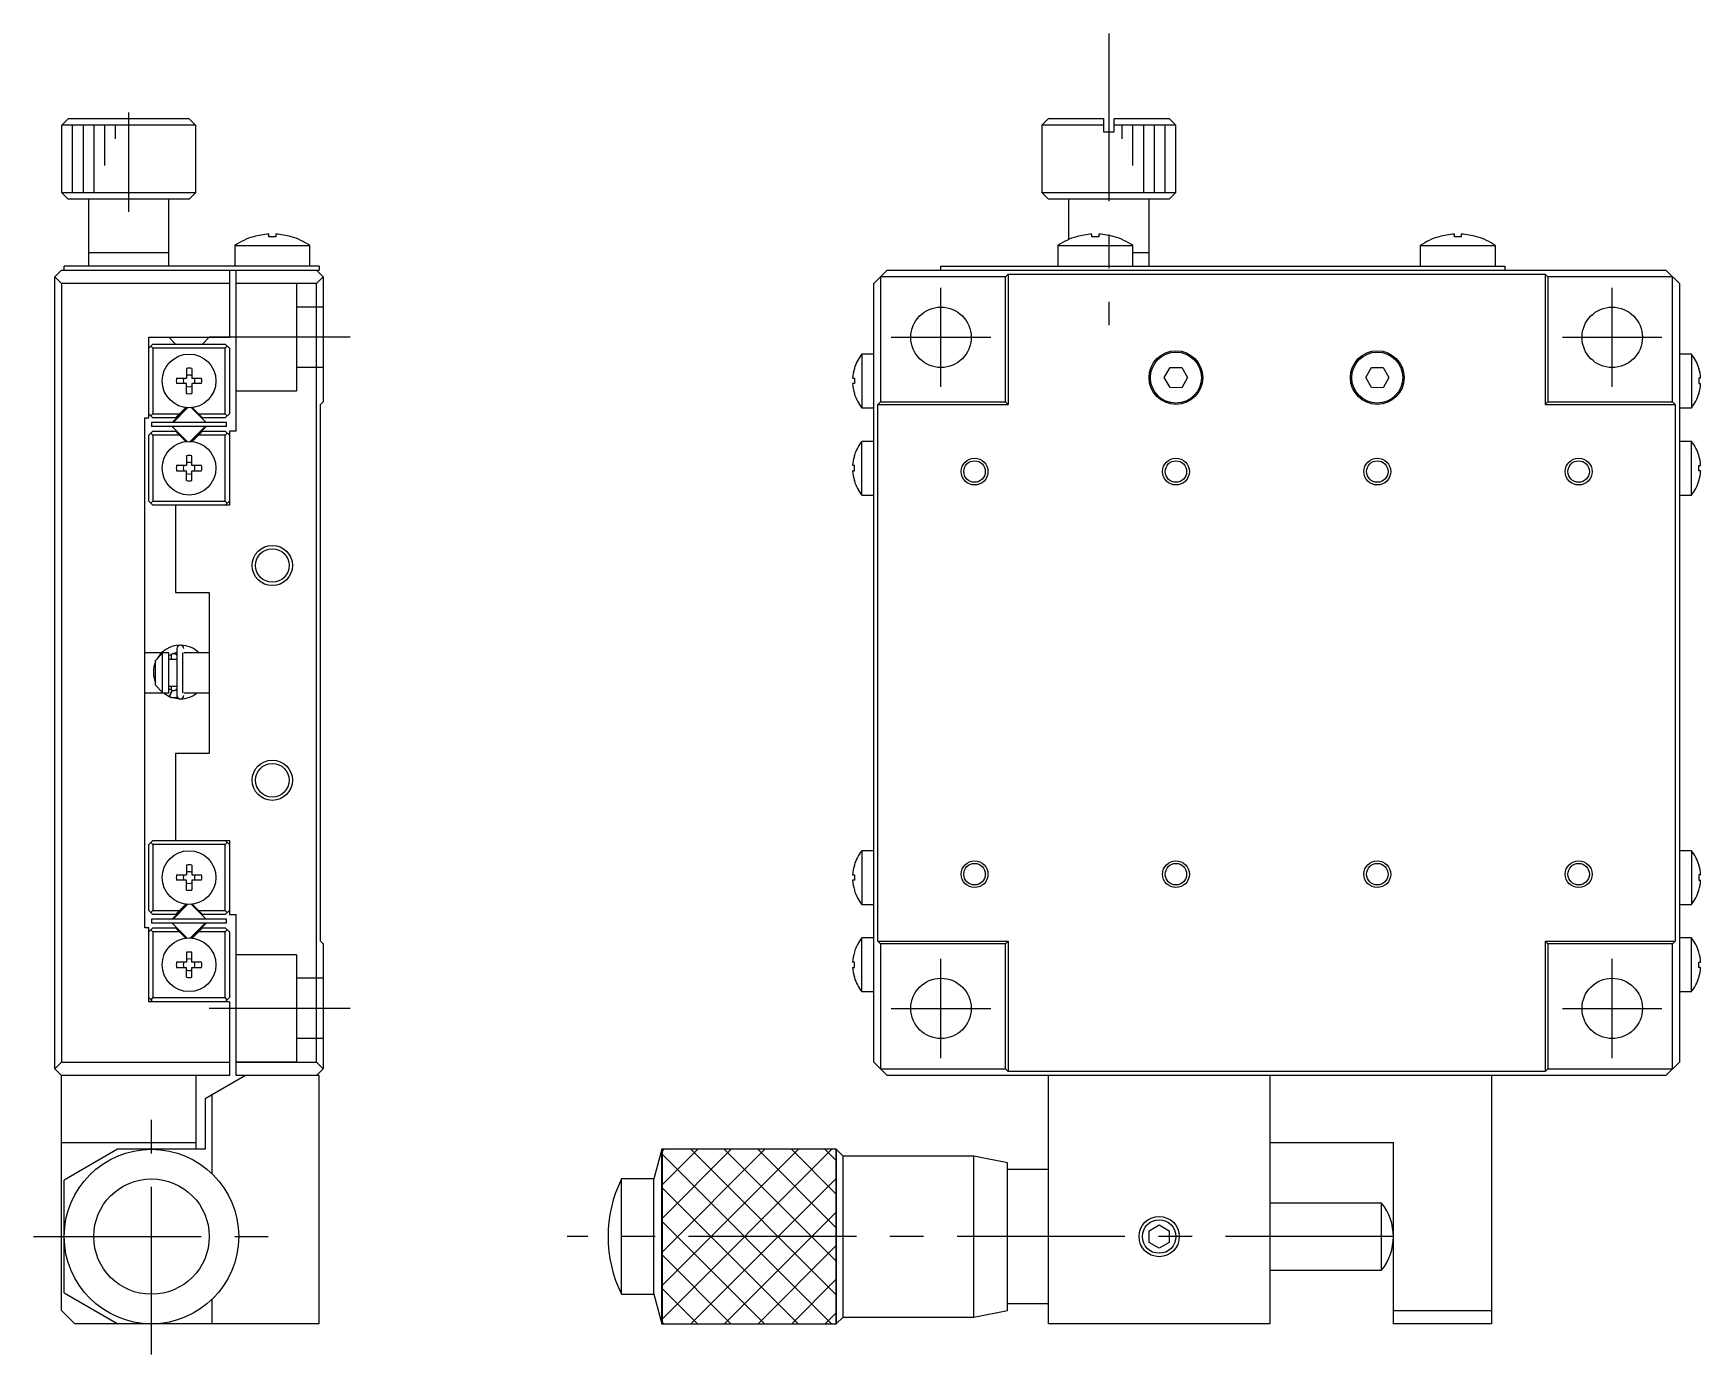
# Model space of a CAD drawing. Extents: x 40 to 376, y 0 to 228.
# Drawn here: x 251.8 to 376, y 89.5 to 188 of the extents above; entities that cross this region are included whole.
import ezdxf

# ---------------------------------------------------------------- set-up
doc = ezdxf.new("R2010")
doc.units = 0
doc.header["$LTSCALE"] = 10
doc.linetypes.add('CENTER', pattern=[2, 1.25, -0.25, 0.25, -0.25])
doc.linetypes.add('DASHED', pattern=[3.5, 2, -1.5])
doc.layers.get('0').update_dxf_attribs({"linetype": 'CONTINUOUS'})
doc.layers.add('CENTER', color=1, linetype='CENTER')

msp = doc.modelspace()

# ---------------------------------------------------------------- linework, layer by layer
at = {"color": 7, "linetype": 'CONTINUOUS'}
for p, q in [((253.874431, 181.10546), (254.376218, 181.60546)), ((254.376218, 181.60546), (263.340592, 181.60546)), ((263.340592, 181.60546), (263.842379, 181.10546)), ((327.370433, 181.60546), (326.870433, 181.10546)), ((327.370433, 181.60546), (331.470433, 181.60546)), ((331.470433, 181.60546), (331.470433, 180.60546)), ((332.270433, 181.60546), (336.370433, 181.60546)), ((332.270433, 180.60546), (332.270433, 181.60546)), ((336.870433, 181.10546), (336.370433, 181.60546)), ((253.858405, 180.60546), (253.874431, 180.60546)), ((253.858405, 180.60546), (253.858405, 176.10546)), ((253.874431, 180.60546), (253.874431, 181.10546)), ((263.842379, 181.10546), (253.874431, 181.10546)), ((263.842379, 181.10546), (263.842379, 180.60546)), ((263.842379, 180.60546), (263.858405, 180.60546)), ((263.858405, 176.10546), (263.858405, 180.60546)), ((331.470433, 181.10546), (326.870433, 181.10546)), ((326.870433, 181.10546), (326.870433, 176.10546)), ((331.470433, 180.60546), (332.270433, 180.60546)), ((336.870433, 181.10546), (332.270433, 181.10546)), ((336.870433, 176.10546), (336.870433, 181.10546)), ((253.858405, 176.10546), (263.858405, 176.10546)), ((253.858405, 176.10546), (254.358405, 175.60546)), ((263.358405, 175.60546), (254.358405, 175.60546)), ((255.858405, 175.60546), (255.858405, 170.60546)), ((261.858405, 170.60546), (261.858405, 175.60546)), ((263.358405, 175.60546), (263.858405, 176.10546)), ((326.870433, 176.10546), (327.370433, 175.60546)), ((326.870433, 176.10546), (336.870433, 176.10546)), ((336.370433, 175.60546), (327.370433, 175.60546)), ((328.870433, 175.60546), (328.870433, 172.588035)), ((334.870433, 170.60546), (334.870433, 175.60546)), ((336.370433, 175.60546), (336.870433, 176.10546)), ((268.159266, 172.798664), (268.156257, 172.804833)), ((269.298405, 172.798664), (269.298405, 172.991921)), ((269.818405, 172.798664), (269.298405, 172.798664)), ((269.818405, 172.991921), (269.818405, 172.798664)), ((270.960553, 172.804833), (270.957544, 172.798664)), ((329.471294, 172.798664), (329.468285, 172.804833)), ((330.610433, 172.798664), (330.610433, 172.991921)), ((331.130433, 172.798664), (330.610433, 172.798664)), ((331.130433, 172.991921), (331.130433, 172.798664)), ((332.27258, 172.804833), (332.269572, 172.798664)), ((356.471294, 172.798664), (356.468285, 172.804833)), ((357.610433, 172.798664), (357.610433, 172.991921)), ((358.130433, 172.798664), (357.610433, 172.798664)), ((358.130433, 172.991921), (358.130433, 172.798664)), ((359.27258, 172.804833), (359.269572, 172.798664)), ((261.858405, 171.60546), (255.858405, 171.60546)), ((266.758405, 172.147923), (272.358405, 172.147923)), ((266.758405, 172.147923), (266.758405, 170.60546)), ((272.358405, 170.60546), (272.358405, 172.147923)), ((328.070433, 172.147923), (333.670433, 172.147923)), ((328.070433, 172.147923), (328.070433, 170.60546)), ((333.670433, 170.60546), (333.670433, 172.147923)), ((334.870433, 171.60546), (333.670433, 171.60546)), ((355.070433, 172.147923), (360.670433, 172.147923)), ((355.070433, 172.147923), (355.070433, 170.60546)), ((360.670433, 170.60546), (360.670433, 172.147923)), ((253.858405, 170.30546), (253.358405, 169.80546)), ((253.858405, 170.30546), (273.058405, 170.30546)), ((254.058405, 170.30546), (254.058405, 170.60546)), ((273.058405, 170.60546), (254.058405, 170.60546)), ((266.358405, 170.30546), (266.358405, 165.30546)), ((266.858405, 158.30546), (266.858405, 170.30546)), ((272.858405, 170.30546), (273.358405, 169.80546)), ((273.058405, 170.60546), (273.058405, 170.30546)), ((315.370433, 170.30546), (314.370433, 169.30546)), ((315.370433, 170.30546), (373.370433, 170.30546)), ((319.370433, 170.30546), (319.370433, 170.60546)), ((319.370433, 170.60546), (361.370433, 170.60546)), ((361.370433, 170.60546), (361.370433, 170.30546)), ((374.370433, 169.30546), (373.370433, 170.30546)), ((253.358405, 169.80546), (253.858405, 169.30546)), ((253.358405, 110.80546), (253.358405, 169.80546)), ((253.858405, 169.30546), (253.858405, 111.30546)), ((266.358405, 169.30546), (253.858405, 169.30546)), ((272.858405, 169.30546), (266.858405, 169.30546)), ((273.358405, 169.80546), (272.858405, 169.30546)), ((272.858405, 111.30546), (272.858405, 169.30546)), ((273.358405, 169.80546), (273.358405, 160.50546)), ((314.370433, 111.30546), (314.370433, 169.30546)), ((314.870433, 169.80546), (314.870433, 160.50546)), ((324.170433, 169.80546), (314.870433, 169.80546)), ((324.170433, 169.80546), (324.370433, 170.00546)), ((324.170433, 160.50546), (324.170433, 169.80546)), ((324.370433, 170.00546), (364.370433, 170.00546)), ((324.370433, 170.00546), (324.370433, 160.30546)), ((364.370433, 170.00546), (364.570433, 169.80546)), ((364.370433, 170.00546), (364.370433, 160.30546)), ((373.870433, 169.80546), (364.570433, 169.80546)), ((364.570433, 169.80546), (364.570433, 160.50546)), ((373.870433, 160.50546), (373.870433, 169.80546)), ((374.370433, 169.30546), (374.370433, 111.30546)), ((260.358405, 165.30546), (266.358405, 165.30546)), ((260.358405, 159.30546), (260.358405, 165.30546)), ((261.858405, 165.30546), (262.358405, 164.80546)), ((264.358405, 164.80546), (264.858405, 165.30546)), ((260.358405, 164.50546), (260.658405, 164.80546)), ((260.508405, 164.65546), (260.658405, 164.50546)), ((260.658405, 164.80546), (266.058405, 164.80546)), ((260.658405, 164.50546), (260.658405, 159.60546)), ((266.058405, 164.50546), (260.658405, 164.50546)), ((266.058405, 164.80546), (266.358405, 164.50546)), ((266.058405, 164.50546), (266.208405, 164.65546)), ((266.058405, 159.60546), (266.058405, 164.50546)), ((266.358405, 164.50546), (266.358405, 159.60546)), ((314.370433, 164.05546), (313.472433, 164.05546)), ((313.472433, 164.05546), (313.472433, 160.05546)), ((375.268432, 164.05546), (374.370433, 164.05546)), ((375.268432, 164.05546), (375.268432, 160.05546)), ((263.158405, 162.984168), (263.158405, 162.25546)), ((263.558405, 162.984168), (263.558405, 162.25546)), ((312.9147, 163.00546), (312.9147, 162.984168)), ((336.004419, 162.310055), (336.441406, 163.057747)), ((336.441406, 163.057747), (337.307419, 163.053152)), ((337.307419, 163.053152), (337.736446, 162.300865)), ((351.004419, 162.310055), (351.441406, 163.057747)), ((351.441406, 163.057747), (352.307419, 163.053152)), ((352.307419, 163.053152), (352.736446, 162.300865)), ((375.826165, 163.00546), (375.826165, 162.984168)), ((262.429696, 162.25546), (263.158405, 162.25546)), ((263.158405, 161.85546), (262.429696, 161.85546)), ((263.158405, 161.126751), (263.158405, 161.85546)), ((263.558405, 162.25546), (264.287114, 162.25546)), ((264.287114, 161.85546), (263.558405, 161.85546)), ((263.558405, 161.85546), (263.558405, 161.126751)), ((312.782957, 162.25546), (312.9147, 162.25546)), ((312.9147, 161.85546), (312.782957, 161.85546)), ((312.9147, 162.25546), (312.9147, 161.85546)), ((336.433447, 161.557768), (336.004419, 162.310055)), ((337.29946, 161.553173), (336.433447, 161.557768)), ((337.736446, 162.300865), (337.29946, 161.553173)), ((351.433447, 161.557768), (351.004419, 162.310055)), ((352.29946, 161.553173), (351.433447, 161.557768)), ((352.736446, 162.300865), (352.29946, 161.553173)), ((375.957908, 162.25546), (375.826165, 162.25546)), ((375.826165, 162.25546), (375.826165, 161.85546)), ((375.826165, 161.85546), (375.957908, 161.85546)), ((273.158405, 160.30546), (273.358405, 160.50546)), ((273.158405, 120.30546), (273.158405, 160.30546)), ((312.9147, 161.126751), (312.9147, 161.10546)), ((314.670433, 160.30546), (314.870433, 160.50546)), ((314.670433, 160.30546), (324.370433, 160.30546)), ((314.670433, 120.30546), (314.670433, 160.30546)), ((314.870433, 160.50546), (324.170433, 160.50546)), ((324.370433, 160.30546), (324.170433, 160.50546)), ((364.370433, 160.30546), (364.570433, 160.50546)), ((364.370433, 160.30546), (374.070433, 160.30546)), ((364.570433, 160.50546), (373.870433, 160.50546)), ((373.870433, 160.50546), (374.070433, 160.30546)), ((374.070433, 160.30546), (374.070433, 120.30546)), ((375.826165, 161.126751), (375.826165, 161.10546)), ((260.058405, 159.30546), (260.358405, 159.30546)), ((260.058405, 121.30546), (260.058405, 159.30546)), ((260.358405, 159.60546), (260.658405, 159.30546)), ((260.658405, 159.60546), (260.508405, 159.45546)), ((260.658405, 159.60546), (262.655803, 159.60546)), ((262.355803, 159.30546), (260.658405, 159.30546)), ((263.181628, 160.042897), (262.120968, 158.982236)), ((262.164902, 158.95546), (263.252339, 160.042897)), ((262.355803, 159.30546), (263.120057, 160.069713)), ((264.595842, 158.982236), (263.535182, 160.042897)), ((263.596754, 160.069713), (264.361007, 159.30546)), ((264.061007, 159.60546), (266.058405, 159.60546)), ((266.058405, 159.30546), (264.361007, 159.30546)), ((266.208405, 159.45546), (266.058405, 159.60546)), ((266.358405, 159.60546), (266.058405, 159.30546)), ((313.472433, 160.05546), (314.370433, 160.05546)), ((374.370433, 160.05546), (375.268432, 160.05546)), ((260.358405, 158.00546), (260.658405, 158.30546)), ((260.358405, 153.10546), (260.358405, 158.00546)), ((260.508405, 158.15546), (260.658405, 158.00546)), ((266.158405, 158.95546), (260.558405, 158.95546)), ((260.558405, 158.95546), (260.558405, 158.65546)), ((266.158405, 158.65546), (260.558405, 158.65546)), ((260.658405, 158.30546), (262.355803, 158.30546)), ((260.658405, 158.00546), (260.658405, 153.10546)), ((262.655803, 158.00546), (260.658405, 158.00546)), ((262.120968, 158.628683), (263.181628, 157.568023)), ((263.120057, 157.541206), (262.355803, 158.30546)), ((264.551909, 158.655459), (263.464471, 157.568023)), ((263.535182, 157.568023), (264.595842, 158.628683)), ((264.361007, 158.30546), (263.596753, 157.541206)), ((266.058405, 158.00546), (264.061007, 158.00546)), ((264.361007, 158.30546), (266.058405, 158.30546)), ((266.058405, 158.30546), (266.358405, 158.00546)), ((266.058405, 158.00546), (266.208405, 158.15546)), ((266.058405, 153.10546), (266.058405, 158.00546)), ((266.158405, 158.65546), (266.158405, 158.95546)), ((266.358405, 158.30546), (266.358405, 152.80546)), ((266.858405, 158.30546), (266.358405, 158.30546)), ((312.9147, 156.484168), (312.9147, 156.50546)), ((314.370433, 157.55546), (313.472433, 157.55546)), ((313.472433, 153.55546), (313.472433, 157.55546)), ((375.268432, 157.55546), (374.370433, 157.55546)), ((375.268432, 153.55546), (375.268432, 157.55546)), ((375.826165, 156.484168), (375.826165, 156.50546)), ((263.158405, 155.75546), (262.429696, 155.75546)), ((262.429696, 155.35546), (263.158405, 155.35546)), ((263.158405, 156.484168), (263.158405, 155.75546)), ((263.158405, 154.626751), (263.158405, 155.35546)), ((263.558405, 155.75546), (263.558405, 156.484168)), ((264.287114, 155.75546), (263.558405, 155.75546)), ((263.558405, 155.35546), (264.287114, 155.35546)), ((263.558405, 154.626751), (263.558405, 155.35546)), ((312.9147, 155.75546), (312.782957, 155.75546)), ((312.782957, 155.35546), (312.9147, 155.35546)), ((312.9147, 155.35546), (312.9147, 155.75546)), ((375.826165, 155.75546), (375.957908, 155.75546)), ((375.826165, 155.35546), (375.826165, 155.75546)), ((375.957908, 155.35546), (375.826165, 155.35546)), ((312.9147, 154.60546), (312.9147, 154.626751)), ((375.826165, 154.60546), (375.826165, 154.626751)), ((260.358405, 153.10546), (260.658405, 152.80546)), ((260.658405, 153.10546), (260.508405, 152.95546)), ((260.658405, 153.10546), (266.058405, 153.10546)), ((266.358405, 152.80546), (260.658405, 152.80546)), ((262.358405, 152.80546), (262.358405, 146.30546)), ((266.208405, 152.95546), (266.058405, 153.10546)), ((266.358405, 153.10546), (266.058405, 152.80546)), ((313.472433, 153.55546), (314.370433, 153.55546)), ((374.370433, 153.55546), (375.268432, 153.55546)), ((262.358405, 146.30546), (264.858405, 146.30546)), ((264.858405, 146.30546), (264.858405, 134.30546)), ((261.323917, 141.80546), (260.058405, 141.80546)), ((260.858405, 141.221975), (261.358405, 141.751143)), ((261.858405, 141.80546), (261.358405, 141.80546)), ((261.358405, 141.80546), (261.358405, 138.80546)), ((261.858372, 141.6013), (262.456021, 141.842539)), ((261.858405, 138.80546), (261.858405, 141.80546)), ((261.913458, 142.196538), (261.909727, 142.195867)), ((261.978131, 142.223409), (261.918323, 142.200788)), ((262.058405, 141.30546), (262.058405, 141.716541)), ((262.11518, 141.741171), (262.127059, 141.745893)), ((262.127059, 141.745893), (262.138794, 141.749866)), ((262.138794, 141.749866), (262.150726, 141.753234)), ((262.150726, 141.753234), (262.162823, 141.755989)), ((262.162823, 141.755989), (262.175054, 141.758119)), ((262.175054, 141.758119), (262.187386, 141.759618)), ((262.187386, 141.759618), (262.199784, 141.76048)), ((262.199784, 141.76048), (262.212214, 141.760702)), ((262.212214, 141.760702), (262.224642, 141.760282)), ((262.224642, 141.760282), (262.237033, 141.759222)), ((262.237033, 141.759222), (262.249353, 141.757525)), ((262.249353, 141.757525), (262.261569, 141.755197)), ((262.261569, 141.755197), (262.273645, 141.752244)), ((262.273645, 141.752244), (262.28555, 141.748677)), ((262.28555, 141.748677), (262.297252, 141.744506)), ((262.297252, 141.744506), (262.308719, 141.739745)), ((262.308719, 141.739745), (262.319923, 141.73441)), ((262.319923, 141.73441), (262.330833, 141.728516)), ((262.330833, 141.728516), (262.341423, 141.722081)), ((262.341423, 141.722081), (262.351666, 141.715125)), ((262.351666, 141.715125), (262.361539, 141.707669)), ((262.361539, 141.707669), (262.371017, 141.699734)), ((262.371017, 141.699734), (262.38008, 141.691342)), ((262.38008, 141.691342), (262.388706, 141.682517)), ((262.388706, 141.682517), (262.396876, 141.673282)), ((262.396876, 141.673282), (262.404574, 141.663663)), ((262.404574, 141.663663), (262.411783, 141.653684)), ((262.411783, 141.653684), (262.418488, 141.643371)), ((262.418488, 141.643371), (262.424675, 141.632749)), ((262.424675, 141.632749), (262.430332, 141.621847)), ((262.430332, 141.621847), (262.435449, 141.610689)), ((262.435449, 141.610689), (262.440015, 141.599303)), ((262.440015, 141.599303), (262.444021, 141.587715)), ((262.444021, 141.587715), (262.447461, 141.575954)), ((262.456031, 142.112442), (262.456031, 138.612442)), ((262.858405, 141.80546), (262.858405, 138.80546)), ((264.858405, 141.80546), (262.956031, 141.80546)), ((262.956047, 141.842267), (263.117564, 141.80584)), ((260.858405, 139.388945), (260.858405, 141.221975)), ((262.456031, 141.30546), (261.858405, 141.30546)), ((262.447461, 141.575954), (262.450328, 141.564046)), ((262.450328, 141.564046), (262.452617, 141.552019)), ((262.452617, 141.552019), (262.454324, 141.539901)), ((262.454324, 141.539901), (262.455446, 141.527718)), ((262.455446, 141.527718), (262.455981, 141.515499)), ((262.455981, 141.515499), (262.456031, 141.510595)), ((261.358405, 138.859776), (260.858405, 139.388945)), ((262.114895, 138.982624), (261.858119, 139.124184)), ((261.858405, 139.30546), (262.456031, 139.30546)), ((262.058405, 139.008336), (262.058405, 139.30546)), ((262.432799, 139.108238), (262.427415, 139.097252)), ((262.437643, 139.119469), (262.432799, 139.108238)), ((262.441938, 139.130918), (262.437643, 139.119469)), ((262.445675, 139.142559), (262.441938, 139.130918)), ((262.448846, 139.154366), (262.445675, 139.142559)), ((262.451445, 139.166311), (262.448846, 139.154366)), ((262.453466, 139.178368), (262.451445, 139.166311)), ((262.454906, 139.190509), (262.453466, 139.178368)), ((262.455762, 139.202706), (262.454906, 139.190509)), ((262.456031, 139.214289), (262.455762, 139.202706)), ((260.058405, 138.80546), (261.858405, 138.80546)), ((261.453246, 138.805216), (261.918607, 138.525185)), ((261.83703, 138.562344), (261.915977, 138.526334)), ((261.909483, 138.529043), (261.997172, 138.812234)), ((261.914353, 138.540432), (261.914308, 138.53408)), ((261.914308, 138.53408), (261.914959, 138.52922)), ((261.915092, 138.548231), (261.914353, 138.540432)), ((261.914959, 138.52922), (261.9163, 138.525885)), ((261.91652, 138.557426), (261.915092, 138.548231)), ((261.9163, 138.525885), (261.918323, 138.524096)), ((261.918629, 138.567953), (261.91652, 138.557426)), ((261.918323, 138.524096), (261.950905, 138.511043)), ((261.921403, 138.579742), (261.918629, 138.567953)), ((261.924824, 138.592713), (261.921403, 138.579742)), ((261.928869, 138.606777), (261.924824, 138.592713)), ((261.93351, 138.621839), (261.928869, 138.606777)), ((261.938716, 138.637797), (261.93351, 138.621839)), ((261.944451, 138.654543), (261.938716, 138.637797)), ((261.950676, 138.671963), (261.944451, 138.654543)), ((261.95735, 138.689939), (261.950676, 138.671963)), ((261.950905, 138.511043), (261.985922, 138.498953)), ((261.964427, 138.708348), (261.95735, 138.689939)), ((261.971858, 138.727067), (261.964427, 138.708348)), ((261.979594, 138.745968), (261.971858, 138.727067)), ((261.974027, 138.502482), (262.676492, 138.363956)), ((261.987583, 138.764923), (261.979594, 138.745968)), ((261.985922, 138.498953), (262.02149, 138.488628)), ((261.995769, 138.783802), (261.987583, 138.764923)), ((262.004097, 138.802479), (261.995769, 138.783802)), ((261.997172, 138.812234), (262.105797, 138.986559)), ((262.012512, 138.820827), (262.004097, 138.802479)), ((262.020955, 138.83872), (262.012512, 138.820827)), ((262.02937, 138.856039), (262.020955, 138.83872)), ((262.02149, 138.488628), (262.05752, 138.480094)), ((262.037699, 138.872664), (262.02937, 138.856039)), ((262.045885, 138.888483), (262.037699, 138.872664)), ((262.053875, 138.90339), (262.045885, 138.888483)), ((262.061612, 138.917283), (262.053875, 138.90339)), ((262.05752, 138.480094), (262.093922, 138.47337)), ((262.069045, 138.930067), (262.061612, 138.917283)), ((262.076124, 138.941656), (262.069045, 138.930067)), ((262.082799, 138.951971), (262.076124, 138.941656)), ((262.089027, 138.960943), (262.082799, 138.951971)), ((262.094764, 138.96851), (262.089027, 138.960943)), ((262.093922, 138.47337), (262.130608, 138.468472)), ((262.099972, 138.974621), (262.094764, 138.96851)), ((262.104615, 138.979235), (262.099972, 138.974621)), ((262.108662, 138.982321), (262.104615, 138.979235)), ((262.113642, 138.984038), (262.108662, 138.982321)), ((262.121808, 138.980989), (262.11518, 138.983713)), ((262.133484, 138.976733), (262.121808, 138.980989)), ((262.130608, 138.468472), (262.167488, 138.465412)), ((262.145367, 138.973081), (262.133484, 138.976733)), ((262.157425, 138.970044), (262.145367, 138.973081)), ((262.169626, 138.967631), (262.157425, 138.970044)), ((262.167488, 138.465412), (262.204472, 138.464198)), ((262.181934, 138.965849), (262.169626, 138.967631)), ((262.194317, 138.964705), (262.181934, 138.965849)), ((262.206739, 138.964201), (262.194317, 138.964705)), ((262.204472, 138.464198), (262.241469, 138.464831)), ((262.219167, 138.964338), (262.206739, 138.964201)), ((262.231565, 138.965115), (262.219167, 138.964338)), ((262.243901, 138.966528), (262.231565, 138.965115)), ((262.241469, 138.464831), (262.278389, 138.46731)), ((262.256139, 138.968572), (262.243901, 138.966528)), ((262.268248, 138.971239), (262.256139, 138.968572)), ((262.280196, 138.974521), (262.268248, 138.971239)), ((262.278389, 138.46731), (262.315141, 138.471628)), ((262.29195, 138.978405), (262.280196, 138.974521)), ((262.303481, 138.982879), (262.29195, 138.978405)), ((262.314759, 138.987928), (262.303481, 138.982879)), ((262.325757, 138.993537), (262.314759, 138.987928)), ((262.315141, 138.471628), (262.351637, 138.477776)), ((262.336448, 138.999689), (262.325757, 138.993537)), ((262.346806, 139.006364), (262.336448, 138.999689)), ((262.356808, 139.013544), (262.346806, 139.006364)), ((262.351637, 138.477776), (262.387787, 138.485739)), ((262.366429, 139.021208), (262.356808, 139.013544)), ((262.37565, 139.029335), (262.366429, 139.021208)), ((262.384449, 139.037903), (262.37565, 139.029335)), ((262.392808, 139.046889), (262.384449, 139.037903)), ((262.387787, 138.485739), (262.423502, 138.495496)), ((262.400709, 139.056269), (262.392808, 139.046889)), ((262.408134, 139.06602), (262.400709, 139.056269)), ((262.41507, 139.076118), (262.408134, 139.06602)), ((262.421501, 139.086537), (262.41507, 139.076118)), ((262.427415, 139.097252), (262.421501, 139.086537)), ((262.423502, 138.495496), (262.458694, 138.507026)), ((262.458694, 138.507026), (262.476462, 138.513598)), ((262.956031, 138.80546), (264.858405, 138.80546)), ((262.358405, 134.30546), (262.358405, 127.80546)), ((264.858405, 134.30546), (262.358405, 134.30546)), ((260.658405, 127.80546), (260.358405, 127.50546)), ((260.358405, 122.60546), (260.358405, 127.50546)), ((260.508405, 127.65546), (260.658405, 127.50546)), ((260.658405, 127.80546), (266.358405, 127.80546)), ((260.658405, 127.50546), (260.658405, 122.60546)), ((266.058405, 127.50546), (260.658405, 127.50546)), ((266.358405, 127.50546), (266.058405, 127.80546)), ((266.058405, 127.50546), (266.208405, 127.65546)), ((266.058405, 122.60546), (266.058405, 127.50546)), ((266.358405, 127.80546), (266.358405, 122.30546)), ((314.370433, 127.05546), (313.472433, 127.05546)), ((313.472433, 127.05546), (313.472433, 123.05546)), ((375.268432, 127.05546), (374.370433, 127.05546)), ((375.268432, 127.05546), (375.268432, 123.05546)), ((263.158405, 125.984168), (263.158405, 125.25546)), ((263.558405, 125.984168), (263.558405, 125.25546)), ((312.9147, 126.00546), (312.9147, 125.984168)), ((375.826165, 126.00546), (375.826165, 125.984168)), ((262.429696, 125.25546), (263.158405, 125.25546)), ((263.158405, 124.85546), (262.429696, 124.85546)), ((263.158405, 124.126751), (263.158405, 124.85546)), ((263.558405, 125.25546), (264.287114, 125.25546)), ((264.287114, 124.85546), (263.558405, 124.85546)), ((263.558405, 124.85546), (263.558405, 124.126751)), ((312.782957, 125.25546), (312.9147, 125.25546)), ((312.9147, 124.85546), (312.782957, 124.85546)), ((312.9147, 125.25546), (312.9147, 124.85546)), ((375.957908, 125.25546), (375.826165, 125.25546)), ((375.826165, 125.25546), (375.826165, 124.85546)), ((375.826165, 124.85546), (375.957908, 124.85546)), ((263.181628, 123.042897), (262.120968, 121.982236)), ((262.164903, 121.955459), (263.252339, 123.042897)), ((262.355803, 122.30546), (263.120057, 123.069713)), ((264.595842, 121.982236), (263.535182, 123.042897)), ((263.596754, 123.069713), (264.361007, 122.30546)), ((312.9147, 124.126751), (312.9147, 124.10546)), ((313.472433, 123.05546), (314.370433, 123.05546)), ((374.370433, 123.05546), (375.268432, 123.05546)), ((375.826165, 124.126751), (375.826165, 124.10546)), ((260.658405, 122.30546), (260.358405, 122.60546)), ((260.658405, 122.60546), (260.508405, 122.45546)), ((260.558405, 121.95546), (260.558405, 121.65546)), ((266.158405, 121.95546), (260.558405, 121.95546)), ((260.658405, 122.60546), (262.655803, 122.60546)), ((262.355803, 122.30546), (260.658405, 122.30546)), ((264.061007, 122.60546), (266.058405, 122.60546)), ((266.058405, 122.30546), (264.361007, 122.30546)), ((266.208405, 122.45546), (266.058405, 122.60546)), ((266.058405, 122.30546), (266.358405, 122.60546)), ((266.158405, 121.65546), (266.158405, 121.95546)), ((266.358405, 122.30546), (266.858405, 122.30546)), ((266.858405, 110.30546), (266.858405, 122.30546)), ((260.358405, 121.30546), (260.058405, 121.30546)), ((260.358405, 115.80546), (260.358405, 121.30546)), ((260.358405, 121.00546), (260.658405, 121.30546)), ((260.508405, 121.15546), (260.658405, 121.00546)), ((266.158405, 121.65546), (260.558405, 121.65546)), ((260.658405, 121.30546), (262.355803, 121.30546)), ((260.658405, 121.00546), (260.658405, 116.10546)), ((262.655803, 121.00546), (260.658405, 121.00546)), ((262.120968, 121.628683), (263.181628, 120.568023)), ((263.120057, 120.541206), (262.355803, 121.30546)), ((264.551908, 121.65546), (263.464471, 120.568023)), ((263.535182, 120.568023), (264.595842, 121.628683)), ((264.361007, 121.30546), (263.596754, 120.541206)), ((266.058405, 121.00546), (264.061007, 121.00546)), ((264.361007, 121.30546), (266.058405, 121.30546)), ((266.058405, 121.30546), (266.358405, 121.00546)), ((266.058405, 121.00546), (266.208405, 121.15546)), ((266.058405, 116.10546), (266.058405, 121.00546)), ((266.358405, 121.00546), (266.358405, 116.10546)), ((314.370433, 120.55546), (313.472433, 120.55546)), ((313.472433, 116.55546), (313.472433, 120.55546)), ((375.268432, 120.55546), (374.370433, 120.55546)), ((375.268432, 116.55546), (375.268432, 120.55546)), ((263.158405, 119.484168), (263.158405, 118.75546)), ((263.558405, 118.75546), (263.558405, 119.484168)), ((273.358405, 120.10546), (273.158405, 120.30546)), ((273.358405, 120.10546), (273.358405, 110.80546)), ((312.9147, 119.484168), (312.9147, 119.50546)), ((314.870433, 120.10546), (314.670433, 120.30546)), ((314.670433, 120.30546), (324.370433, 120.30546)), ((314.870433, 120.10546), (314.870433, 110.80546)), ((324.170433, 120.10546), (314.870433, 120.10546)), ((324.170433, 120.10546), (324.370433, 120.30546)), ((324.170433, 110.80546), (324.170433, 120.10546)), ((324.370433, 120.30546), (324.370433, 110.60546)), ((364.370433, 120.30546), (364.370433, 110.60546)), ((364.570433, 120.10546), (364.370433, 120.30546)), ((364.370433, 120.30546), (374.070433, 120.30546)), ((364.570433, 120.10546), (364.570433, 110.80546)), ((373.870433, 120.10546), (364.570433, 120.10546)), ((374.070433, 120.30546), (373.870433, 120.10546)), ((373.870433, 110.80546), (373.870433, 120.10546)), ((375.826165, 119.484168), (375.826165, 119.50546)), ((263.158405, 118.75546), (262.429696, 118.75546)), ((262.429696, 118.35546), (263.158405, 118.35546)), ((263.158405, 117.626751), (263.158405, 118.35546)), ((264.287114, 118.75546), (263.558405, 118.75546)), ((263.558405, 117.626751), (263.558405, 118.35546)), ((263.558405, 118.35546), (264.287114, 118.35546)), ((312.9147, 118.75546), (312.782957, 118.75546)), ((312.782957, 118.35546), (312.9147, 118.35546)), ((312.9147, 118.35546), (312.9147, 118.75546)), ((375.826165, 118.75546), (375.957908, 118.75546)), ((375.826165, 118.35546), (375.826165, 118.75546)), ((375.957908, 118.35546), (375.826165, 118.35546)), ((312.9147, 117.60546), (312.9147, 117.626751)), ((375.826165, 117.60546), (375.826165, 117.626751)), ((260.658405, 115.80546), (260.358405, 116.10546)), ((266.358405, 115.80546), (260.358405, 115.80546)), ((260.658405, 116.10546), (260.508405, 115.95546)), ((260.658405, 116.10546), (266.058405, 116.10546)), ((266.208405, 115.95546), (266.058405, 116.10546)), ((266.358405, 116.10546), (266.058405, 115.80546)), ((266.358405, 115.80546), (266.358405, 110.30546)), ((313.472433, 116.55546), (314.370433, 116.55546)), ((374.370433, 116.55546), (375.268432, 116.55546)), ((253.858405, 111.30546), (253.358405, 110.80546)), ((253.358405, 110.80546), (253.858405, 110.30546)), ((253.858405, 111.30546), (266.358405, 111.30546)), ((266.858405, 111.30546), (272.858405, 111.30546)), ((272.858405, 111.30546), (273.358405, 110.80546)), ((273.358405, 110.80546), (272.858405, 110.30546)), ((314.370433, 111.30546), (315.370433, 110.30546)), ((314.870433, 110.80546), (324.170433, 110.80546)), ((324.370433, 110.60546), (324.170433, 110.80546)), ((364.370433, 110.60546), (324.370433, 110.60546)), ((364.570433, 110.80546), (364.370433, 110.60546)), ((364.570433, 110.80546), (373.870433, 110.80546)), ((373.370433, 110.30546), (374.370433, 111.30546)), ((266.358405, 110.30546), (253.858405, 110.30546)), ((253.858405, 92.80546), (253.858405, 110.30546)), ((263.858405, 110.30546), (263.858405, 104.80546)), ((267.558405, 110.305459), (264.558405, 108.573409)), ((273.058405, 110.30546), (266.858405, 110.30546)), ((273.058405, 91.80546), (273.058405, 110.30546)), ((373.370433, 110.30546), (315.370433, 110.30546)), ((327.370433, 91.80546), (327.370433, 110.30546)), ((343.870433, 110.30546), (343.870433, 91.80546)), ((360.370433, 110.30546), (360.370433, 91.80546)), ((264.558405, 108.573409), (264.558405, 104.80546)), ((265.058405, 108.862084), (265.058405, 102.995875)), ((253.858405, 105.30546), (263.858405, 105.30546)), ((258.032126, 104.80546), (254.058405, 102.511231)), ((264.558405, 104.80546), (258.032126, 104.80546)), ((298.570426, 104.805459), (297.980938, 102.60546)), ((298.570426, 91.805461), (298.570426, 104.805459)), ((311.570427, 104.805459), (298.570426, 104.805459)), ((311.570427, 91.805461), (311.570427, 104.805459)), ((312.070429, 104.305456), (311.570427, 104.805459)), ((343.870433, 105.30546), (353.070433, 105.30546)), ((353.070433, 91.80546), (353.070433, 105.30546)), ((312.070429, 92.305464), (312.070429, 104.305456)), ((321.820434, 104.305456), (312.070429, 104.305456)), ((321.820434, 92.305464), (321.820434, 104.305456)), ((324.320433, 103.805457), (321.820434, 104.305456)), ((324.320433, 92.805463), (324.320433, 103.805457)), ((327.370433, 103.30546), (324.320433, 103.30546)), ((254.058405, 94.114861), (254.058405, 102.511231)), ((295.570427, 94.00546), (295.570427, 102.60546)), ((297.980938, 102.60546), (295.570427, 102.60546)), ((297.980938, 94.00546), (297.980938, 102.60546)), ((352.192924, 100.805456), (343.870433, 100.805456)), ((352.192924, 95.805464), (352.192924, 100.805456)), ((334.870433, 98.738472), (335.620433, 99.171485)), ((334.870433, 97.872447), (334.870433, 98.738472)), ((335.620433, 99.171485), (336.370433, 98.738472)), ((336.370433, 98.738472), (336.370433, 97.872447)), ((335.620433, 97.439434), (334.870433, 97.872447)), ((336.370433, 97.872447), (335.620433, 97.439434)), ((343.870433, 95.805464), (352.192924, 95.805464)), ((254.058405, 94.114861), (258.058405, 91.80546)), ((265.058405, 93.615044), (265.058405, 91.80546)), ((295.570427, 94.00546), (297.980938, 94.00546)), ((297.980938, 94.00546), (298.570426, 91.805461)), ((324.320433, 93.30546), (327.370433, 93.30546)), ((253.858405, 92.80546), (254.858405, 91.80546)), ((311.570427, 91.805461), (312.070429, 92.305464)), ((312.070429, 92.305464), (321.820434, 92.305464)), ((321.820434, 92.305464), (324.320433, 92.805463)), ((353.070433, 92.80546), (360.370433, 92.80546)), ((273.058405, 91.80546), (254.858405, 91.80546)), ((298.570426, 91.805461), (311.570427, 91.805461)), ((343.870433, 91.80546), (327.370433, 91.80546)), ((360.370433, 91.80546), (353.070433, 91.80546))]:
    msp.add_line(p, q, dxfattribs=at)
at = {"color": 3, "linetype": 'CONTINUOUS'}
for p, q in [((254.658405, 181.10546), (254.658405, 176.10546)), ((255.458405, 181.10546), (255.458405, 176.10546)), ((256.258405, 181.10546), (256.258405, 176.10546)), ((257.058405, 181.10546), (257.058405, 178.10546)), ((257.858405, 181.10546), (257.858405, 180.10546)), ((332.870433, 180.10546), (332.870433, 181.10546)), ((333.670433, 178.10546), (333.670433, 181.10546)), ((334.470433, 176.10546), (334.470433, 181.10546)), ((335.270433, 176.10546), (335.270433, 181.10546)), ((336.070433, 176.10546), (336.070433, 181.10546)), ((298.595426, 104.654133), (298.746752, 104.805459)), ((298.595426, 102.154133), (301.246752, 104.805459)), ((298.595426, 99.654133), (303.746752, 104.805459)), ((298.595426, 97.154133), (306.246752, 104.805459)), ((298.595426, 94.654133), (308.746752, 104.805459)), ((298.595426, 92.154133), (311.246752, 104.805459)), ((298.595426, 104.434948), (311.224913, 91.805461)), ((300.724915, 104.805459), (311.595427, 93.934947)), ((303.224915, 104.805459), (311.595427, 96.434947)), ((305.724915, 104.805459), (311.595427, 98.934947)), ((308.224915, 104.805459), (311.595427, 101.434947)), ((310.724915, 104.805459), (311.595427, 103.934947)), ((298.595426, 101.934948), (308.724913, 91.805461)), ((300.746754, 91.805461), (311.595427, 102.654134)), ((298.595426, 99.434948), (306.224913, 91.805461)), ((303.246754, 91.805461), (311.595427, 100.154134)), ((298.595426, 96.934948), (303.724913, 91.805461)), ((305.746754, 91.805461), (311.595427, 97.654134)), ((298.595426, 94.434948), (301.224913, 91.805461)), ((308.246754, 91.805461), (311.595427, 95.154134)), ((298.595426, 91.934948), (298.724913, 91.805461)), ((310.746754, 91.805461), (311.595427, 92.654134))]:
    msp.add_line(p, q, dxfattribs=at)
at = {"color": 3, "linetype": 'DASHED'}
for p, q in [((271.358405, 169.30546), (266.858405, 169.30546)), ((271.358405, 169.30546), (271.358405, 161.30546)), ((273.358405, 167.55546), (271.358405, 167.55546)), ((273.358405, 163.05546), (271.358405, 163.05546)), ((271.358405, 161.30546), (266.858405, 161.30546)), ((271.358405, 119.30546), (266.858405, 119.30546)), ((271.358405, 119.30546), (271.358405, 111.30546)), ((273.358405, 117.55546), (271.358405, 117.55546)), ((273.358405, 113.05546), (271.358405, 113.05546)), ((271.358405, 111.30546), (266.858405, 111.30546)), ((311.595427, 104.805459), (298.595426, 104.805459)), ((298.595426, 104.805459), (298.595426, 91.805461)), ((311.595427, 91.805461), (311.595427, 104.805459)), ((298.595426, 91.805461), (311.595427, 91.805461))]:
    msp.add_line(p, q, dxfattribs=at)
at = {"color": 7, "linetype": 'CONTINUOUS'}
for centre, radius in [((319.370433, 165.30546), 2.25), ((369.370433, 165.30546), 2.25), ((263.358405, 162.05546), 2), ((336.870433, 162.30546), 2), ((336.870433, 162.30546), 1.9), ((351.870433, 162.30546), 2), ((351.870433, 162.30546), 1.9), ((263.358405, 155.55546), 2), ((321.870433, 155.30546), 0.8), ((336.870433, 155.30546), 0.8), ((351.870433, 155.30546), 0.8), ((366.870433, 155.30546), 0.8), ((269.558405, 148.30546), 1.25), ((269.558405, 132.30546), 1.25), ((263.358405, 125.05546), 2), ((321.870433, 125.30546), 0.8), ((336.870433, 125.30546), 0.8), ((351.870433, 125.30546), 0.8), ((366.870433, 125.30546), 0.8), ((263.358405, 118.55546), 2), ((319.370433, 115.30546), 2.25), ((369.370433, 115.30546), 2.25), ((260.558405, 98.30546), 6.499999), ((260.558405, 98.30546), 4.3), ((335.620433, 98.30546), 1.25)]:
    msp.add_circle(centre, radius, dxfattribs=at)
at = {"color": 3, "linetype": 'CONTINUOUS'}
for centre, radius in [((321.870433, 155.30546), 1), ((336.870433, 155.30546), 1), ((351.870433, 155.30546), 1), ((366.870433, 155.30546), 1), ((269.558405, 148.30546), 1.5), ((269.558405, 132.30546), 1.5), ((321.870433, 125.30546), 1), ((336.870433, 125.30546), 1), ((351.870433, 125.30546), 1), ((366.870433, 125.30546), 1), ((335.620433, 98.30546), 1.5)]:
    msp.add_circle(centre, radius, dxfattribs=at)
at = {"color": 7, "linetype": 'CONTINUOUS'}
for centre, radius, start, end in [((269.558405, 168.00546), 5, 106.285843, 124.055798), ((269.558405, 168.00546), 4.993235, 92.984767, 106.272555), ((269.558405, 168.00546), 4.993235, 73.727445, 87.015233), ((269.558405, 168.00546), 5, 55.944202, 73.714157), ((330.870433, 168.00546), 5, 106.285843, 124.055798), ((330.870433, 168.00546), 4.993235, 92.984767, 106.272555), ((330.870433, 168.00546), 4.993235, 73.727445, 87.015233), ((330.870433, 168.00546), 5, 55.944202, 73.714157), ((357.870433, 168.00546), 5, 106.285843, 124.055798), ((357.870433, 168.00546), 4.993235, 92.984767, 106.272555), ((357.870433, 168.00546), 4.993235, 73.727445, 87.015233), ((357.870433, 168.00546), 5, 55.944202, 73.714157), ((315.970433, 162.05546), 3.2, 141.317813, 162.729995), ((372.770433, 162.05546), 3.2, 17.270005, 38.682187), ((263.358405, 162.05546), 0.95, 77.846803, 102.153197), ((315.970433, 162.05546), 3.193744, 163.094742, 176.40965), ((372.770433, 162.05546), 3.193744, 3.59035, 16.905258), ((263.358405, 162.05546), 0.95, 167.846803, 192.153197), ((263.358405, 162.05546), 0.435085, 152.633517, 207.366483), ((263.358405, 162.05546), 0.435085, 62.633517, 117.366483), ((263.358405, 162.05546), 0.435085, 242.633517, 297.366483), ((263.358405, 162.05546), 0.435085, 332.633517, 27.366483), ((263.358405, 162.05546), 0.95, 347.846803, 12.153197), ((315.970433, 162.05546), 3.193744, 183.59035, 196.905258), ((372.770433, 162.05546), 3.193744, 343.094742, 356.40965), ((263.358405, 162.05546), 0.95, 257.846803, 282.153197), ((315.970433, 162.05546), 3.2, 197.270005, 218.682187), ((372.770433, 162.05546), 3.2, 321.317813, 342.729995), ((262.26239, 158.840815), 0.2, 135, 145.024696), ((263.32305, 159.901475), 0.2, 126.858028, 135), ((263.39376, 159.901475), 0.2, 128.738756, 135), ((263.39376, 159.901475), 0.2, 45, 53.141972), ((264.454421, 158.840815), 0.2, 34.975304, 45), ((262.26239, 158.770104), 0.2, 214.975304, 225), ((264.454421, 158.770104), 0.2, 315, 325.024696), ((263.358405, 155.55546), 0.95, 77.846803, 102.153197), ((263.32305, 157.709444), 0.2, 225, 233.141972), ((263.32305, 157.709444), 0.2, 308.738756, 315), ((263.39376, 157.709444), 0.2, 306.858028, 315), ((315.970433, 155.55546), 3.2, 141.317813, 162.729995), ((372.770433, 155.55546), 3.2, 17.270005, 38.682187), ((263.358405, 155.55546), 0.95, 167.846803, 192.153197), ((263.358405, 155.55546), 0.435085, 152.633517, 207.366483), ((263.358405, 155.55546), 0.435085, 62.633517, 117.366483), ((263.358405, 155.55546), 0.435085, 332.633517, 27.366483), ((263.358405, 155.55546), 0.95, 347.846803, 12.153197), ((315.970433, 155.55546), 3.193744, 163.094742, 176.40965), ((315.970433, 155.55546), 3.193744, 183.59035, 196.905258), ((372.770433, 155.55546), 3.193744, 3.59035, 16.905258), ((372.770433, 155.55546), 3.193744, 343.094742, 356.40965), ((263.358405, 155.55546), 0.435085, 242.633517, 297.366483), ((263.358405, 155.55546), 0.95, 257.846803, 282.153197), ((315.970433, 155.55546), 3.2, 197.270005, 218.682187), ((372.770433, 155.55546), 3.2, 321.317813, 342.729995), ((262.705888, 140.362684), 1.998501, 90.884377, 151.288323), ((262.706031, 142.112442), 0.25, 0, 180), ((262.70734, 140.36612), 1.994977, 46.191727, 89.234905), ((262.705562, 140.363125), 1.998184, 157.581459, 202.379176), ((262.706031, 138.612442), 0.25, 180, 0), ((262.703962, 140.368375), 2.00474, 270.907419, 308.75704), ((315.970433, 125.05546), 3.2, 141.317813, 162.729995), ((372.770433, 125.05546), 3.2, 17.270005, 38.682187), ((263.358405, 125.05546), 0.95, 77.846803, 102.153197), ((263.358405, 125.05546), 0.435085, 62.633517, 117.366483), ((315.970433, 125.05546), 3.193744, 163.094742, 176.40965), ((372.770433, 125.05546), 3.193744, 3.59035, 16.905258), ((263.358405, 125.05546), 0.95, 167.846803, 192.153197), ((263.358405, 125.05546), 0.435085, 152.633517, 207.366483), ((263.358405, 125.05546), 0.435085, 242.633517, 297.366483), ((263.358405, 125.05546), 0.435085, 332.633517, 27.366483), ((263.358405, 125.05546), 0.95, 347.846803, 12.153197), ((315.970433, 125.05546), 3.193744, 183.59035, 196.905258), ((372.770433, 125.05546), 3.193744, 343.094742, 356.40965), ((263.358405, 125.05546), 0.95, 257.846803, 282.153197), ((263.32305, 122.901475), 0.2, 126.858028, 135), ((263.39376, 122.901475), 0.2, 128.738756, 135), ((263.39376, 122.901475), 0.2, 45, 53.141972), ((315.970433, 125.05546), 3.2, 197.270005, 218.682187), ((372.770433, 125.05546), 3.2, 321.317813, 342.729995), ((262.26239, 121.840815), 0.2, 135, 145.024696), ((264.454421, 121.840815), 0.2, 34.975304, 45), ((262.26239, 121.770104), 0.2, 214.975304, 225), ((263.32305, 120.709444), 0.2, 225, 233.141972), ((263.32305, 120.709444), 0.2, 308.738756, 315), ((263.39376, 120.709444), 0.2, 306.858028, 315), ((264.454421, 121.770104), 0.2, 315, 325.024696), ((315.970433, 118.55546), 3.2, 141.317813, 162.729995), ((372.770433, 118.55546), 3.2, 17.270005, 38.682187), ((263.358405, 118.55546), 0.95, 77.846803, 102.153197), ((315.970433, 118.55546), 3.193744, 163.094742, 176.40965), ((372.770433, 118.55546), 3.193744, 3.59035, 16.905258), ((263.358405, 118.55546), 0.95, 167.846803, 192.153197), ((263.358405, 118.55546), 0.435085, 152.633517, 207.366483), ((263.358405, 118.55546), 0.435085, 62.633517, 117.366483), ((263.358405, 118.55546), 0.435085, 242.633517, 297.366483), ((263.358405, 118.55546), 0.435085, 332.633517, 27.366483), ((263.358405, 118.55546), 0.95, 347.846803, 12.153197), ((315.970433, 118.55546), 3.193744, 183.59035, 196.905258), ((372.770433, 118.55546), 3.193744, 343.094742, 356.40965), ((263.358405, 118.55546), 0.95, 257.846803, 282.153197), ((315.970433, 118.55546), 3.2, 197.270005, 218.682187), ((372.770433, 118.55546), 3.2, 321.317813, 342.729995), ((304.315427, 98.305461), 9.745001, 153.816211, 206.183794), ((349.070428, 98.305461), 3.999997, 321.317804, 38.682182)]:
    msp.add_arc(centre, radius, start, end, dxfattribs=at)
at = {"layer": 'CENTER', "color": 1, "linetype": 'CENTER'}
for p, q in [((331.870433, 187.95546), (331.870433, 166.20546)), ((258.858405, 182.05546), (258.858405, 174.65546)), ((319.370433, 161.60546), (319.370433, 169.00546)), ((369.370433, 161.60546), (369.370433, 169.00546)), ((275.358405, 165.30546), (264.858405, 165.30546)), ((315.670433, 165.30546), (323.070433, 165.30546)), ((365.670433, 165.30546), (373.070433, 165.30546)), ((319.370433, 111.60546), (319.370433, 119.00546)), ((369.370433, 111.60546), (369.370433, 119.00546)), ((275.358405, 115.30546), (264.858405, 115.30546)), ((315.670433, 115.30546), (323.070433, 115.30546)), ((365.670433, 115.30546), (373.070433, 115.30546)), ((260.558405, 89.505461), (260.558405, 107.105459)), ((251.758406, 98.30546), (269.358404, 98.30546)), ((353.070433, 98.30546), (291.514167, 98.30546))]:
    msp.add_line(p, q, dxfattribs=at)

doc.saveas('drawing.dxf')
